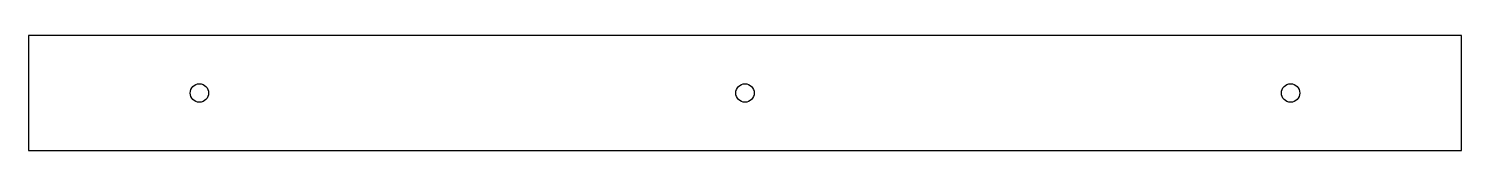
# Model space of a CAD drawing. Header units: millimetres. Extents: x 0 to 622, y 0 to 50.
import ezdxf

# ---------------------------------------------------------------- set-up
doc = ezdxf.new("R2010")
doc.units = ezdxf.units.MM
doc.layers.add('CUT', color=7, linetype='CONTINUOUS')

msp = doc.modelspace()

# ---------------------------------------------------------------- linework, layer by layer
at = {"layer": 'CUT'}
msp.add_lwpolyline([(0, 0), (622.4, 0), (622.4, 50), (0, 50)], close=True, dxfattribs=at)
for centre in [(74.2, 25), (311.2, 25), (548.2, 25)]:
    msp.add_circle(centre, 4, dxfattribs=at)

doc.saveas('drawing.dxf')
